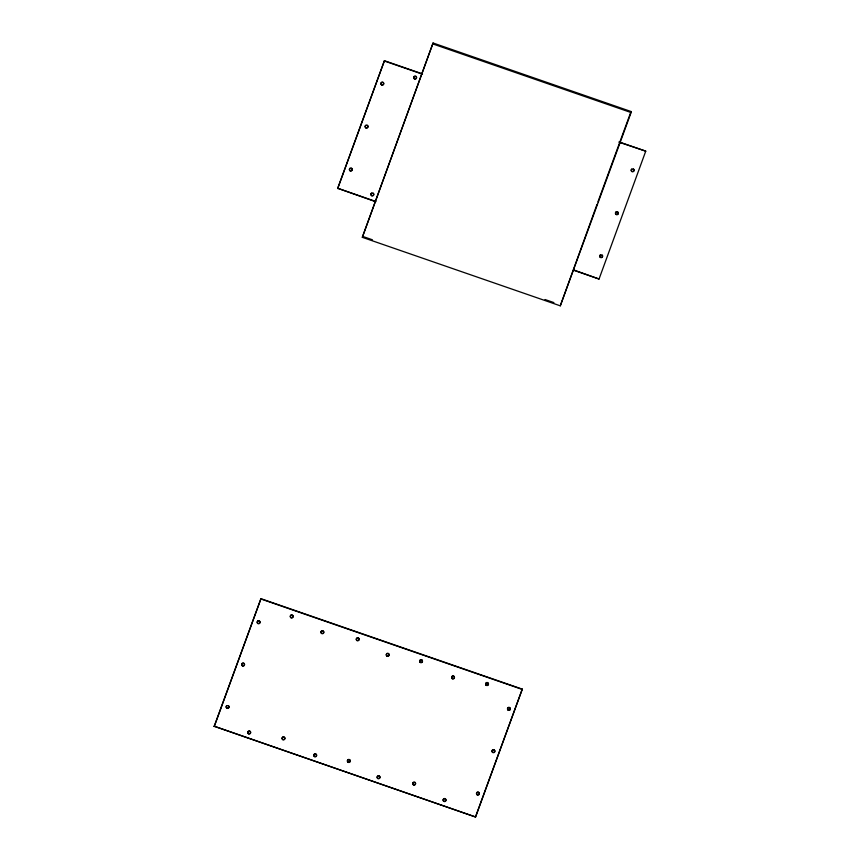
<?xml version="1.0" encoding="UTF-8"?>
<svg xmlns="http://www.w3.org/2000/svg" width="860" height="860" viewBox="0 0 860 860"><rect width="100%" height="100%" fill="white"/><g stroke="black" fill="none" stroke-linecap="round" stroke-linejoin="round"><path stroke-width="1.29" d="M375.766 201.756L337.69 188.275L384.42 60.716L422.486 73.885M337.711 188.587L384.42 60.716M433.064 43L362.318 237.317L560.29 305.827L631.1 112.552L631.036 111.51L433.064 43L362.318 237.317M214.226 726.249L260.956 598.689L522.289 689.129L475.58 817L214.226 726.249L475.58 817M214.248 726.56L260.956 598.689M597.012 204.39L560.29 305.827M597.937 201.874L631.036 111.51M573.663 270.244L599.044 279.027L645.753 151.156L619.114 141.932M475.558 816.688L522.289 689.129M433.117 44.032L631.1 112.552M384.441 61.028L422.496 74.196M619.135 142.244L645.753 151.156M337.69 188.275L375.755 201.455M573.652 269.933L599.044 279.027M363.522 236.715L372.412 239.79M545.004 299.527L553.894 302.602M260.978 599.001L522.31 689.441M616.287 211.797A1.397 1.365 -3.2 0 1 618.286 213.022A1.397 1.365 -3.2 0 1 616.297 214.28A1.397 1.365 -3.2 0 1 615.986 211.99M633.422 168.958A1.397 1.365 -3.2 0 1 633.702 170.947A1.397 1.365 -3.2 0 1 631.638 171.054A1.397 1.365 -3.2 0 1 631.713 169.044M382.764 82.162A1.397 1.365 -3.2 0 1 383.366 84.323A1.397 1.365 -3.2 0 1 381.087 84.14A1.397 1.365 -3.2 0 1 382.044 82.108M602.226 255.097A1.397 1.365 -3.2 0 1 602.064 257.022A1.397 1.365 -3.2 0 1 600.087 256.871A1.397 1.365 -3.2 0 1 600.248 254.947M373.122 193.091A1.397 1.365 -3.2 0 1 373.541 194.887A1.397 1.365 -3.2 0 1 371.746 195.456A1.397 1.365 -3.2 0 1 371.004 193.758M371.176 193.435A1.397 1.365 -3.2 0 1 371.724 192.984M351.299 168.065A1.397 1.365 -3.2 0 1 352.148 169.807A1.397 1.365 -3.2 0 1 350.353 170.635A1.397 1.365 -3.2 0 1 349.504 168.893M349.676 168.571A1.397 1.365 -3.2 0 1 350.224 168.119M367.026 125.108A1.397 1.365 -3.2 0 1 367.714 127.172A1.397 1.365 -3.2 0 1 365.489 127.291A1.397 1.365 -3.2 0 1 365.962 125.162M415.595 76.099A1.397 1.365 -3.2 0 1 416.272 78.163A1.397 1.365 -3.2 0 1 414.058 78.271A1.397 1.365 -3.2 0 1 414.52 76.153M349.88 759.896A1.397 1.365 -3.2 0 1 349.181 762.111A1.397 1.365 -3.2 0 1 347.429 760.562A1.397 1.365 -3.2 0 1 349.601 759.659M386.538 653.869A1.397 1.365 -3.2 0 1 388.903 653.955A1.397 1.365 -3.2 0 1 387.817 656.008A1.397 1.365 -3.2 0 1 386.377 654.191M228.373 705.608A1.397 1.365 -3.2 0 1 228.652 707.608A1.397 1.365 -3.2 0 1 226.588 707.705A1.397 1.365 -3.2 0 1 226.664 705.695M282.564 737.138A1.397 1.365 -3.2 0 1 284.832 737.816A1.397 1.365 -3.2 0 1 283.241 739.525A1.397 1.365 -3.2 0 1 282.327 737.407M257.688 621.028A1.397 1.365 -3.2 0 1 259.946 621.705A1.397 1.365 -3.2 0 1 258.355 623.414A1.397 1.365 -3.2 0 1 257.441 621.286M244.165 663.479A1.397 1.365 -3.2 0 1 244.089 665.328A1.397 1.365 -3.2 0 1 242.197 665.425A1.397 1.365 -3.2 0 1 241.939 663.597M242.187 663.329A1.397 1.365 -3.2 0 1 243.896 663.243M414.617 782.105A1.397 1.365 -3.2 0 1 415.294 784.169A1.397 1.365 -3.2 0 1 413.069 784.288A1.397 1.365 -3.2 0 1 413.542 782.159M322.833 630.745A1.397 1.365 -3.2 0 1 323.51 632.809A1.397 1.365 -3.2 0 1 321.296 632.917A1.397 1.365 -3.2 0 1 321.758 630.799M509.034 707.339A1.397 1.365 -3.2 0 1 510.141 709.371A1.397 1.365 -3.2 0 1 507.776 709.489A1.397 1.365 -3.2 0 1 508.668 707.35M315.298 753.779A1.397 1.365 -3.2 0 1 316.405 755.811A1.397 1.365 -3.2 0 1 314.04 755.929A1.397 1.365 -3.2 0 1 314.932 753.79M443.373 799.123A1.397 1.365 -3.2 0 1 445.738 799.209A1.397 1.365 -3.2 0 1 444.663 801.262A1.397 1.365 -3.2 0 1 443.212 799.445M422.11 660.136A1.397 1.365 -3.2 0 1 421.421 662.34A1.397 1.365 -3.2 0 1 419.669 660.803A1.397 1.365 -3.2 0 1 421.841 659.899M356.545 638.324A1.397 1.365 -3.2 0 1 358.899 638.41A1.397 1.365 -3.2 0 1 357.825 640.463A1.397 1.365 -3.2 0 1 356.373 638.647M291.099 615.029A1.397 1.365 -3.2 0 1 293.099 616.255A1.397 1.365 -3.2 0 1 291.121 617.501A1.397 1.365 -3.2 0 1 290.798 615.222M616.104 214.473A1.397 1.365 -3.2 0 0 618.308 213.452A1.397 1.365 -3.2 0 0 616.308 212.108A1.397 1.365 -3.2 0 0 616.104 214.473M631.842 171.516A1.397 1.365 -3.2 0 0 634.035 170.495A1.397 1.365 -3.2 0 0 632.036 169.162A1.397 1.365 -3.2 0 0 631.842 171.516M381.517 84.882A1.397 1.365 -3.2 0 0 383.71 83.871A1.397 1.365 -3.2 0 0 381.711 82.528A1.397 1.365 -3.2 0 0 381.517 84.882M600.377 257.419A1.397 1.365 -3.2 0 0 602.57 256.398A1.397 1.365 -3.2 0 0 600.57 255.054A1.397 1.365 -3.2 0 0 600.377 257.419M371.541 195.65A1.397 1.365 -3.2 0 0 373.745 194.629A1.397 1.365 -3.2 0 0 371.746 193.296A1.397 1.365 -3.2 0 0 371.541 195.65M350.041 170.785A1.397 1.365 -3.2 0 0 352.235 169.764A1.397 1.365 -3.2 0 0 350.246 168.431A1.397 1.365 -3.2 0 0 350.041 170.785M365.779 127.839A1.397 1.365 -3.2 0 0 367.973 126.818A1.397 1.365 -3.2 0 0 365.973 125.474A1.397 1.365 -3.2 0 0 365.779 127.839M414.348 78.83A1.397 1.365 -3.2 0 0 416.541 77.808A1.397 1.365 -3.2 0 0 414.541 76.465A1.397 1.365 -3.2 0 0 414.348 78.83M348.031 762.229A1.397 1.365 -3.2 0 0 350.224 761.207A1.397 1.365 -3.2 0 0 348.225 759.864A1.397 1.365 -3.2 0 0 348.031 762.229M386.914 656.083A1.397 1.365 -3.2 0 0 389.107 655.062A1.397 1.365 -3.2 0 0 387.108 653.718A1.397 1.365 -3.2 0 0 386.914 656.083M242.316 665.812A1.397 1.365 -3.2 0 0 244.509 664.791A1.397 1.365 -3.2 0 0 242.509 663.447A1.397 1.365 -3.2 0 0 242.316 665.812M226.793 708.167A1.397 1.365 -3.2 0 0 228.986 707.157A1.397 1.365 -3.2 0 0 226.997 705.813A1.397 1.365 -3.2 0 0 226.793 708.167M282.693 739.611A1.397 1.365 -3.2 0 0 284.886 738.6A1.397 1.365 -3.2 0 0 282.897 737.257A1.397 1.365 -3.2 0 0 282.693 739.611M257.817 623.5A1.397 1.365 -3.2 0 0 260.01 622.479A1.397 1.365 -3.2 0 0 258.011 621.146A1.397 1.365 -3.2 0 0 257.817 623.5M321.575 633.465A1.397 1.365 -3.2 0 0 323.779 632.455A1.397 1.365 -3.2 0 0 321.78 631.111A1.397 1.365 -3.2 0 0 321.575 633.465M452.242 678.691A1.397 1.365 -3.2 0 0 454.435 677.669A1.397 1.365 -3.2 0 0 452.446 676.325A1.397 1.365 -3.2 0 0 452.242 678.691M508.142 710.134A1.397 1.365 -3.2 0 0 510.335 709.113A1.397 1.365 -3.2 0 0 508.346 707.769A1.397 1.365 -3.2 0 0 508.142 710.134M492.64 752.436A1.397 1.365 -3.2 0 0 494.844 751.425A1.397 1.365 -3.2 0 0 492.844 750.081A1.397 1.365 -3.2 0 0 492.64 752.436M477.128 794.801A1.397 1.365 -3.2 0 0 479.321 793.78A1.397 1.365 -3.2 0 0 477.321 792.447A1.397 1.365 -3.2 0 0 477.128 794.801M413.359 784.836A1.397 1.365 -3.2 0 0 415.552 783.815A1.397 1.365 -3.2 0 0 413.552 782.471A1.397 1.365 -3.2 0 0 413.359 784.836M443.749 801.337A1.397 1.365 -3.2 0 0 445.942 800.316A1.397 1.365 -3.2 0 0 443.943 798.983A1.397 1.365 -3.2 0 0 443.749 801.337M377.755 778.504A1.397 1.365 -3.2 0 0 379.948 777.483A1.397 1.365 -3.2 0 0 377.959 776.139A1.397 1.365 -3.2 0 0 377.755 778.504M314.405 756.574A1.397 1.365 -3.2 0 0 316.598 755.553A1.397 1.365 -3.2 0 0 314.599 754.22A1.397 1.365 -3.2 0 0 314.405 756.574M248.411 733.741A1.397 1.365 -3.2 0 0 250.604 732.72A1.397 1.365 -3.2 0 0 248.615 731.376A1.397 1.365 -3.2 0 0 248.411 733.741M486.255 685.302A1.397 1.365 -3.2 0 0 488.448 684.28A1.397 1.365 -3.2 0 0 486.459 682.937A1.397 1.365 -3.2 0 0 486.255 685.302M420.26 662.458A1.397 1.365 -3.2 0 0 422.464 661.447A1.397 1.365 -3.2 0 0 420.465 660.104A1.397 1.365 -3.2 0 0 420.26 662.458M356.911 640.539A1.397 1.365 -3.2 0 0 359.104 639.517A1.397 1.365 -3.2 0 0 357.115 638.174A1.397 1.365 -3.2 0 0 356.911 640.539M290.916 617.695A1.397 1.365 -3.2 0 0 293.12 616.684A1.397 1.365 -3.2 0 0 291.121 615.341A1.397 1.365 -3.2 0 0 290.916 617.695M452.231 678.379A1.397 1.365 -3.2 0 0 454.424 677.357A1.397 1.365 -3.2 0 0 452.425 676.014A1.397 1.365 -3.2 0 0 452.231 678.379M492.629 752.134A1.397 1.365 -3.2 0 0 494.822 751.113A1.397 1.365 -3.2 0 0 492.823 749.769A1.397 1.365 -3.2 0 0 492.629 752.134M477.106 794.489A1.397 1.365 -3.2 0 0 479.3 793.479A1.397 1.365 -3.2 0 0 477.311 792.135A1.397 1.365 -3.2 0 0 477.106 794.489M377.744 778.192A1.397 1.365 -3.2 0 0 379.937 777.171A1.397 1.365 -3.2 0 0 377.938 775.827A1.397 1.365 -3.2 0 0 377.744 778.192M248.389 733.429A1.397 1.365 -3.2 0 0 250.593 732.408A1.397 1.365 -3.2 0 0 248.594 731.064A1.397 1.365 -3.2 0 0 248.389 733.429M486.244 684.99A1.397 1.365 -3.2 0 0 488.437 683.969A1.397 1.365 -3.2 0 0 486.438 682.625A1.397 1.365 -3.2 0 0 486.244 684.99"/></g></svg>
